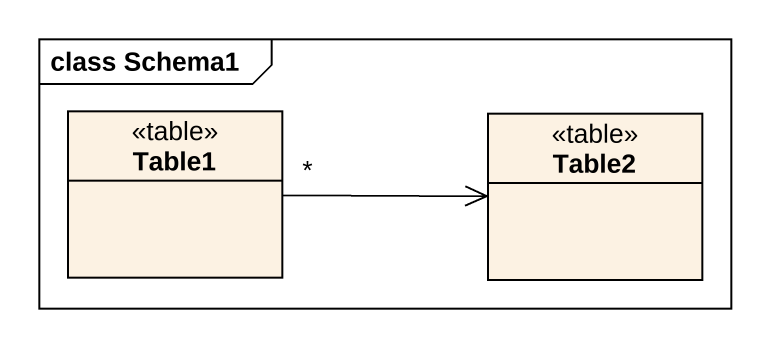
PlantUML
@startuml
mainframe class Schema1
hide circle
hide empty members
class Table1 <<table>>
class Table2 <<table>>
Table1 "*" -right-> Table2
@enduml
